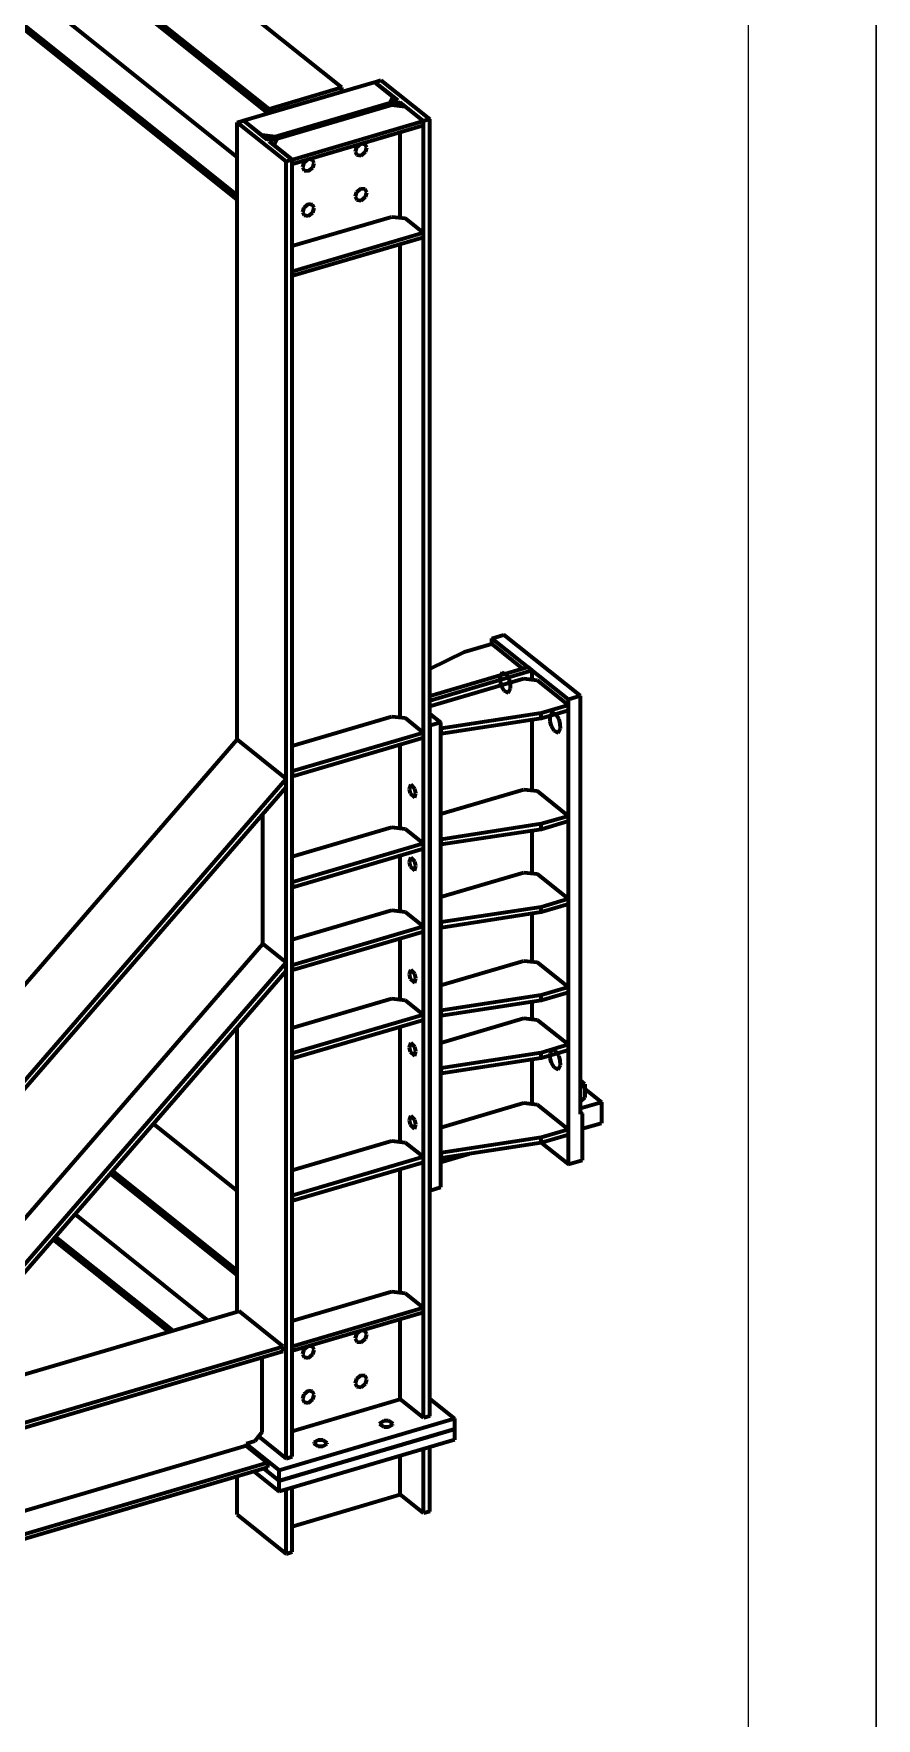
# Model space of a CAD drawing. Header units: millimetres. Extents: x 0 to 16820, y 0 to 11880.
# Drawn here: x 15507 to 16820, y 1997 to 4622 of the extents above; entities that cross this region are included whole.
import ezdxf

# ---------------------------------------------------------------- set-up
doc = ezdxf.new("R2010")
doc.units = ezdxf.units.MM
doc.linetypes.add('CENTER2', pattern=[7.14375, 4.7625, -0.79375, 0.79375, -0.79375])
doc.linetypes.add('XKITLINE00', pattern=[0])
for name, color, linetype, lineweight in [('CT3', 4, 'Continuous', 0), ('Drawing sheet', 3, 'Continuous', 0), ('FUROS', 7, 'Continuous', 0), ('LC1', 7, 'Continuous', 0), ('Other object type', 7, 'Continuous', 0)]:
    doc.layers.add(name, color=color, linetype=linetype, lineweight=lineweight)

# ---------------------------------------------------------------- blocks, each defined once
blk = doc.blocks.new('*A298')
at = {"layer": 'CT3', "color": 4, "linetype": 'Continuous', "lineweight": 100}
for p, q in [((813.86, 181.75), (806.2, 179.5)), ((814.18, 181.49), (806.2, 179.14)), ((814.18, 181.49), (813.86, 181.75)), ((814.18, 180.79), (814.18, 181.49)), ((814.18, 172.15), (814.18, 177.65)), ((814.18, 165.69), (814.18, 169.02)), ((814.18, 158.82), (814.18, 162.55)), ((814.18, 154.34), (814.18, 155.68)), ((814.18, 147.73), (814.18, 151.2)), ((807.05, 143.19), (809.26, 143.84))]:
    blk.add_line(p, q, dxfattribs=at)
blk = doc.blocks.new('*A299')
at = {"layer": 'CT3', "color": 4, "linetype": 'Continuous', "lineweight": 100}
for p, q in [((806.2, 178.12), (807.05, 177.44)), ((806.24, 177.21), (806.2, 177.24)), ((807.05, 177.44), (806.24, 177.21)), ((806.24, 141), (806.24, 177.21)), ((807.05, 141.24), (807.05, 177.44)), ((806.2, 141.03), (806.24, 141)), ((806.24, 141), (807.05, 141.24))]:
    blk.add_line(p, q, dxfattribs=at)
blk = doc.blocks.new('*A300')
at = {"layer": 'CT3', "color": 4, "linetype": 'Continuous', "lineweight": 100}
for p, q in [((811.04, 184), (811.98, 184.28)), ((811.04, 183.57), (811.04, 184)), ((817.01, 179.24), (811.04, 184)), ((817.94, 179.51), (811.98, 184.28)), ((817.94, 179.51), (817.01, 179.24)), ((817.01, 143.03), (817.01, 179.24)), ((817.94, 146.93), (817.94, 179.51)), ((817.94, 147.09), (818.09, 146.98)), ((818.09, 146.98), (817.94, 146.93)), ((818.09, 143.35), (818.09, 146.98)), ((814.9, 144.71), (817.01, 143.03)), ((817.01, 143.03), (818.09, 143.35))]:
    blk.add_line(p, q, dxfattribs=at)
blk = doc.blocks.new('*A302')
at = {"layer": 'FUROS', "color": 3, "linetype": 'CENTER2', "lineweight": 100}
for p, q in [((812.19, 181.16), (811.84, 181.34)), ((812.38, 180.81), (812.19, 181.16)), ((812.31, 179.76), (812.5, 180.1)), ((812.48, 180.46), (812.38, 180.81)), ((812.5, 180.1), (812.48, 180.46))]:
    blk.add_line(p, q, dxfattribs=at)
blk = doc.blocks.new('*A303')
at = {"layer": 'FUROS', "color": 3, "linetype": 'CENTER2', "lineweight": 100}
for p, q in [((811.84, 181.34), (811.65, 181)), ((811.65, 181), (811.67, 180.64)), ((811.67, 180.64), (811.77, 180.29)), ((811.77, 180.29), (811.97, 179.94)), ((811.97, 179.94), (812.31, 179.76))]:
    blk.add_line(p, q, dxfattribs=at)
blk = doc.blocks.new('*A304')
at = {"layer": 'FUROS', "color": 3, "linetype": 'CENTER2', "lineweight": 100}
for p, q in [((816.08, 178.05), (815.73, 178.23)), ((816.27, 177.7), (816.08, 178.05)), ((816.37, 177.35), (816.27, 177.7)), ((816.39, 176.99), (816.37, 177.35)), ((816.2, 176.65), (816.39, 176.99))]:
    blk.add_line(p, q, dxfattribs=at)
blk = doc.blocks.new('*A305')
at = {"layer": 'FUROS', "color": 3, "linetype": 'CENTER2', "lineweight": 100}
for p, q in [((815.73, 178.23), (815.55, 177.9)), ((815.55, 177.9), (815.56, 177.53)), ((815.56, 177.53), (815.66, 177.19)), ((815.66, 177.19), (815.86, 176.83)), ((815.86, 176.83), (816.2, 176.65))]:
    blk.add_line(p, q, dxfattribs=at)
blk = doc.blocks.new('*A306')
at = {"layer": 'FUROS', "color": 3, "linetype": 'CENTER2', "lineweight": 100}
for p, q in [((816.08, 151.81), (815.73, 152)), ((816.27, 151.46), (816.08, 151.81)), ((816.37, 151.11), (816.27, 151.46)), ((816.39, 150.75), (816.37, 151.11)), ((816.2, 150.41), (816.39, 150.75))]:
    blk.add_line(p, q, dxfattribs=at)
blk = doc.blocks.new('*A307')
at = {"layer": 'FUROS', "color": 3, "linetype": 'CENTER2', "lineweight": 100}
for p, q in [((815.73, 152), (815.55, 151.66)), ((815.55, 151.66), (815.56, 151.29)), ((815.56, 151.29), (815.66, 150.95)), ((815.66, 150.95), (815.86, 150.59)), ((815.86, 150.59), (816.2, 150.41))]:
    blk.add_line(p, q, dxfattribs=at)
blk = doc.blocks.new('*A301')
at = {"layer": 'FUROS', "lineweight": 0}
for name in ['*A303', '*A302', '*A305', '*A304', '*A307', '*A306']:
    blk.add_blockref(name, (0, 0), dxfattribs=at)
blk = doc.blocks.new('*A308')
at = {"layer": 'CT3', "color": 4, "linetype": 'Continuous', "lineweight": 100}
for p, q in [((806.2, 178.71), (813.54, 180.87)), ((813.54, 180.87), (814.57, 180.74)), ((814.57, 180.74), (817.01, 178.8)), ((817.01, 178.8), (814.87, 178.17)), ((817.01, 178.39), (817.01, 178.8)), ((814.87, 178.17), (807.09, 176.98)), ((814.87, 177.76), (807.09, 176.56)), ((817.01, 178.39), (814.87, 177.76)), ((814.87, 177.76), (814.87, 178.17)), ((807.09, 176.98), (807.05, 177.01)), ((807.05, 176.59), (807.09, 176.56)), ((807.09, 176.56), (807.09, 176.98))]:
    blk.add_line(p, q, dxfattribs=at)
blk = doc.blocks.new('*A309')
at = {"layer": 'CT3', "color": 4, "linetype": 'Continuous', "lineweight": 100}
for p, q in [((801.91, 227.34), (802.39, 227.48)), ((801.91, 227.32), (801.91, 227.34)), ((803.73, 225.89), (801.91, 227.34)), ((802.39, 227.48), (806.2, 224.44)), ((793.49, 222.87), (803.73, 225.89)), ((803.9, 225.75), (793.66, 222.74)), ((803.9, 225.48), (803.9, 225.75)), ((805.72, 224.3), (803.9, 225.75)), ((806.2, 224.44), (805.72, 224.3)), ((806.2, 123.42), (806.2, 224.44)), ((791.19, 224.19), (791.67, 224.33)), ((791.19, 176.11), (791.19, 224.19)), ((795, 221.14), (791.19, 224.19)), ((791.67, 224.33), (793.49, 222.87)), ((803.9, 216.77), (803.9, 223.41)), ((805.72, 123.28), (805.72, 224.3)), ((793.66, 222.74), (795.48, 221.28)), ((795.48, 221.28), (795, 221.14)), ((795, 120.12), (795, 221.14)), ((795.48, 120.26), (795.48, 221.28)), ((803.9, 177.84), (803.9, 214.71)), ((803.9, 169.2), (803.9, 175.71)), ((803.9, 162.74), (803.9, 167.07)), ((803.9, 155.87), (803.9, 160.61)), ((791.19, 131.54), (791.19, 153.71)), ((803.9, 144.78), (803.9, 153.74)), ((803.9, 133.03), (803.9, 142.65)), ((803.9, 124.73), (803.9, 130.96)), ((795.48, 122.25), (803.9, 124.73)), ((805.72, 123.28), (803.9, 124.73)), ((806.2, 123.42), (805.72, 123.28)), ((792.85, 121.84), (795, 120.12)), ((795, 120.12), (795.48, 120.26))]:
    blk.add_line(p, q, dxfattribs=at)
blk = doc.blocks.new('*A310')
at = {"layer": 'CT3', "color": 4, "linetype": 'Continuous', "lineweight": 100}
for p, q in [((770.19, 151.9), (791.19, 176.11)), ((795, 173.06), (791.19, 176.11)), ((757.01, 128.63), (795, 172.42)), ((767.7, 141.59), (795, 173.06)), ((795, 172.42), (795, 173.06)), ((793.18, 160.2), (793.18, 170.32)), ((767.7, 130.83), (793.18, 160.2)), ((795, 158.74), (793.18, 160.2)), ((767.7, 127.27), (795, 158.74)), ((767.73, 126.67), (795, 158.1)), ((795, 158.1), (795, 158.74)), ((756.53, 128.72), (767.68, 141.57)), ((752.72, 131.76), (760.05, 140.21)), ((752.72, 131.76), (756.53, 128.72)), ((756.53, 128.72), (757.01, 128.63)), ((757.85, 129.6), (765.43, 128.21)), ((765.43, 128.21), (765.8, 128.63)), ((767.25, 126.76), (765.43, 128.21)), ((767.25, 126.76), (767.7, 127.27)), ((767.73, 126.67), (767.25, 126.76))]:
    blk.add_line(p, q, dxfattribs=at)
blk = doc.blocks.new('*A357')
at = {"layer": 'FUROS', "color": 3, "linetype": 'CENTER2', "lineweight": 100}
for p, q in [((796.72, 128.87), (796.38, 128.6)), ((797.06, 128.83), (796.72, 128.87)), ((796.38, 128.6), (796.28, 128.25)), ((796.28, 128.25), (796.4, 128.01))]:
    blk.add_line(p, q, dxfattribs=at)
blk = doc.blocks.new('*A358')
at = {"layer": 'FUROS', "color": 3, "linetype": 'CENTER2', "lineweight": 100}
for p, q in [((797.18, 128.58), (797.06, 128.83)), ((796.4, 128.01), (796.74, 127.96)), ((796.74, 127.96), (797.08, 128.23)), ((797.08, 128.23), (797.18, 128.58))]:
    blk.add_line(p, q, dxfattribs=at)
blk = doc.blocks.new('*A359')
at = {"layer": 'FUROS', "color": 3, "linetype": 'CENTER2', "lineweight": 100}
for p, q in [((796.38, 125.1), (796.28, 124.76)), ((796.28, 124.76), (796.4, 124.51)), ((796.72, 125.38), (796.38, 125.1)), ((797.06, 125.33), (796.72, 125.38))]:
    blk.add_line(p, q, dxfattribs=at)
blk = doc.blocks.new('*A360')
at = {"layer": 'FUROS', "color": 3, "linetype": 'CENTER2', "lineweight": 100}
for p, q in [((796.74, 124.46), (797.08, 124.74)), ((797.18, 125.08), (797.06, 125.33)), ((797.08, 124.74), (797.18, 125.08)), ((796.4, 124.51), (796.74, 124.46))]:
    blk.add_line(p, q, dxfattribs=at)
blk = doc.blocks.new('*A356')
at = {"layer": 'FUROS', "lineweight": 0}
for name in ['*A357', '*A358', '*A359', '*A360']:
    blk.add_blockref(name, (0, 0), dxfattribs=at)
blk = doc.blocks.new('*A362')
at = {"layer": 'FUROS', "color": 3, "linetype": 'CENTER2', "lineweight": 100}
for p, q in [((800.83, 130.08), (800.48, 129.81)), ((801.16, 130.03), (800.83, 130.08)), ((800.48, 129.81), (800.39, 129.46)), ((800.39, 129.46), (800.51, 129.21))]:
    blk.add_line(p, q, dxfattribs=at)
blk = doc.blocks.new('*A363')
at = {"layer": 'FUROS', "color": 3, "linetype": 'CENTER2', "lineweight": 100}
for p, q in [((801.28, 129.79), (801.16, 130.03)), ((800.51, 129.21), (800.84, 129.17)), ((800.84, 129.17), (801.19, 129.44)), ((801.19, 129.44), (801.28, 129.79))]:
    blk.add_line(p, q, dxfattribs=at)
blk = doc.blocks.new('*A364')
at = {"layer": 'FUROS', "color": 3, "linetype": 'CENTER2', "lineweight": 100}
for p, q in [((800.48, 126.31), (800.39, 125.96)), ((800.83, 126.58), (800.48, 126.31)), ((801.16, 126.54), (800.83, 126.58)), ((800.39, 125.96), (800.51, 125.72))]:
    blk.add_line(p, q, dxfattribs=at)
blk = doc.blocks.new('*A365')
at = {"layer": 'FUROS', "color": 3, "linetype": 'CENTER2', "lineweight": 100}
for p, q in [((801.28, 126.29), (801.16, 126.54)), ((801.19, 125.94), (801.28, 126.29)), ((800.51, 125.72), (800.84, 125.67)), ((800.84, 125.67), (801.19, 125.94))]:
    blk.add_line(p, q, dxfattribs=at)
blk = doc.blocks.new('*A361')
at = {"layer": 'FUROS', "lineweight": 0}
for name in ['*A362', '*A363', '*A364', '*A365']:
    blk.add_blockref(name, (0, 0), dxfattribs=at)
blk = doc.blocks.new('*A366')
at = {"layer": 'CT3', "color": 4, "linetype": 'Continuous', "lineweight": 100}
for p, q in [((795.48, 142.58), (803.24, 144.86)), ((803.24, 144.86), (804.27, 144.74)), ((804.27, 144.74), (805.7, 143.6)), ((805.7, 143.6), (795.5, 140.6)), ((805.7, 143.18), (795.5, 140.18)), ((805.7, 143.18), (805.7, 143.6)), ((795.5, 140.6), (795.48, 140.61)), ((795.5, 140.18), (795.5, 140.6)), ((795.5, 140.18), (795.48, 140.2))]:
    blk.add_line(p, q, dxfattribs=at)
blk = doc.blocks.new('*A368')
at = {"layer": 'CT3', "color": 4, "linetype": 'Continuous', "lineweight": 100}
for p, q in [((795.48, 214.57), (803.24, 216.85)), ((803.24, 216.85), (804.27, 216.73)), ((804.27, 216.73), (805.7, 215.59)), ((805.7, 215.59), (795.5, 212.59)), ((805.7, 215.24), (795.5, 212.24)), ((805.7, 215.24), (805.7, 215.59)), ((795.5, 212.59), (795.48, 212.6)), ((795.5, 212.24), (795.48, 212.25)), ((795.5, 212.24), (795.5, 212.59))]:
    blk.add_line(p, q, dxfattribs=at)
blk = doc.blocks.new('*A370')
at = {"layer": 'FUROS', "color": 3, "linetype": 'CENTER2', "lineweight": 100}
for p, q in [((800.48, 222.25), (800.39, 221.91)), ((800.39, 221.91), (800.51, 221.66)), ((800.83, 222.53), (800.48, 222.25)), ((801.16, 222.48), (800.83, 222.53))]:
    blk.add_line(p, q, dxfattribs=at)
blk = doc.blocks.new('*A371')
at = {"layer": 'FUROS', "color": 3, "linetype": 'CENTER2', "lineweight": 100}
for p, q in [((800.84, 221.61), (801.19, 221.89)), ((801.28, 222.23), (801.16, 222.48)), ((801.19, 221.89), (801.28, 222.23)), ((800.51, 221.66), (800.84, 221.61))]:
    blk.add_line(p, q, dxfattribs=at)
blk = doc.blocks.new('*A372')
at = {"layer": 'FUROS', "color": 3, "linetype": 'CENTER2', "lineweight": 100}
for p, q in [((800.48, 218.75), (800.39, 218.41)), ((800.39, 218.41), (800.51, 218.16)), ((800.83, 219.03), (800.48, 218.75)), ((801.16, 218.98), (800.83, 219.03))]:
    blk.add_line(p, q, dxfattribs=at)
blk = doc.blocks.new('*A373')
at = {"layer": 'FUROS', "color": 3, "linetype": 'CENTER2', "lineweight": 100}
for p, q in [((800.51, 218.16), (800.84, 218.12)), ((800.84, 218.12), (801.19, 218.39)), ((801.28, 218.73), (801.16, 218.98)), ((801.19, 218.39), (801.28, 218.73))]:
    blk.add_line(p, q, dxfattribs=at)
blk = doc.blocks.new('*A369')
at = {"layer": 'FUROS', "lineweight": 0}
for name in ['*A370', '*A371', '*A372', '*A373']:
    blk.add_blockref(name, (0, 0), dxfattribs=at)
blk = doc.blocks.new('*A375')
at = {"layer": 'FUROS', "color": 3, "linetype": 'CENTER2', "lineweight": 100}
for p, q in [((796.38, 221.05), (796.28, 220.7)), ((796.28, 220.7), (796.4, 220.45)), ((796.72, 221.32), (796.38, 221.05)), ((797.06, 221.27), (796.72, 221.32))]:
    blk.add_line(p, q, dxfattribs=at)
blk = doc.blocks.new('*A376')
at = {"layer": 'FUROS', "color": 3, "linetype": 'CENTER2', "lineweight": 100}
for p, q in [((796.74, 220.41), (797.08, 220.68)), ((797.18, 221.03), (797.06, 221.27)), ((797.08, 220.68), (797.18, 221.03)), ((796.4, 220.45), (796.74, 220.41))]:
    blk.add_line(p, q, dxfattribs=at)
blk = doc.blocks.new('*A377')
at = {"layer": 'FUROS', "color": 3, "linetype": 'CENTER2', "lineweight": 100}
for p, q in [((796.38, 217.55), (796.28, 217.2)), ((796.28, 217.2), (796.4, 216.96)), ((796.72, 217.82), (796.38, 217.55)), ((797.06, 217.78), (796.72, 217.82))]:
    blk.add_line(p, q, dxfattribs=at)
blk = doc.blocks.new('*A378')
at = {"layer": 'FUROS', "color": 3, "linetype": 'CENTER2', "lineweight": 100}
for p, q in [((796.4, 216.96), (796.74, 216.91)), ((796.74, 216.91), (797.08, 217.18)), ((797.18, 217.53), (797.06, 217.78)), ((797.08, 217.18), (797.18, 217.53))]:
    blk.add_line(p, q, dxfattribs=at)
blk = doc.blocks.new('*A374')
at = {"layer": 'FUROS', "lineweight": 0}
for name in ['*A375', '*A376', '*A377', '*A378']:
    blk.add_blockref(name, (0, 0), dxfattribs=at)
blk = doc.blocks.new('*A379')
at = {"layer": 'CT3', "color": 4, "linetype": 'Continuous', "lineweight": 100}
for p, q in [((795.48, 175.64), (803.24, 177.92)), ((803.24, 177.92), (804.27, 177.8)), ((804.27, 177.8), (805.7, 176.65)), ((805.7, 176.65), (795.5, 173.65)), ((805.7, 176.24), (795.5, 173.24)), ((805.7, 176.24), (805.7, 176.65)), ((795.5, 173.65), (795.48, 173.67)), ((795.5, 173.24), (795.48, 173.25)), ((795.5, 173.24), (795.5, 173.65))]:
    blk.add_line(p, q, dxfattribs=at)
blk = doc.blocks.new('*A380')
at = {"layer": 'CT3', "color": 4, "linetype": 'Continuous', "lineweight": 100}
for p, q in [((767.73, 124.64), (791.33, 131.58)), ((794.78, 128.83), (791.33, 131.58)), ((767.73, 120.87), (794.78, 128.83)), ((794.78, 128.46), (794.78, 128.83)), ((767.73, 120.5), (794.78, 128.46)), ((793.13, 122.2), (793.13, 127.97)), ((793.13, 122.2), (792.55, 121.45)), ((791.89, 121.1), (767.73, 113.99)), ((792.55, 121.45), (791.89, 121.25)), ((791.89, 121.25), (791.89, 121.1)), ((791.89, 121.1), (793.54, 119.78)), ((793.54, 119.78), (768.89, 112.53)), ((793.54, 119.78), (793.54, 119.41)), ((793.54, 119.41), (769.23, 112.26))]:
    blk.add_line(p, q, dxfattribs=at)
blk = doc.blocks.new('*A382')
at = {"layer": 'FUROS', "color": 3, "linetype": 'CENTER2', "lineweight": 100}
for p, q in [((805.04, 172.29), (804.71, 172.61)), ((805, 171.6), (805.12, 171.95)), ((805.12, 171.95), (805.04, 172.29))]:
    blk.add_line(p, q, dxfattribs=at)
blk = doc.blocks.new('*A383')
at = {"layer": 'FUROS', "color": 3, "linetype": 'CENTER2', "lineweight": 100}
for p, q in [((804.71, 172.61), (804.58, 172.26)), ((804.58, 172.26), (804.67, 171.92)), ((804.67, 171.92), (805, 171.6))]:
    blk.add_line(p, q, dxfattribs=at)
blk = doc.blocks.new('*A384')
at = {"layer": 'FUROS', "color": 3, "linetype": 'CENTER2', "lineweight": 100}
for p, q in [((805.04, 166.61), (804.71, 166.92)), ((805, 165.92), (805.12, 166.27)), ((805.12, 166.27), (805.04, 166.61))]:
    blk.add_line(p, q, dxfattribs=at)
blk = doc.blocks.new('*A385')
at = {"layer": 'FUROS', "color": 3, "linetype": 'CENTER2', "lineweight": 100}
for p, q in [((804.71, 166.92), (804.58, 166.57)), ((804.58, 166.57), (804.67, 166.23)), ((804.67, 166.23), (805, 165.92))]:
    blk.add_line(p, q, dxfattribs=at)
blk = doc.blocks.new('*A386')
at = {"layer": 'FUROS', "color": 3, "linetype": 'CENTER2', "lineweight": 100}
for p, q in [((805.04, 157.86), (804.71, 158.18)), ((805, 157.17), (805.12, 157.52)), ((805.12, 157.52), (805.04, 157.86))]:
    blk.add_line(p, q, dxfattribs=at)
blk = doc.blocks.new('*A387')
at = {"layer": 'FUROS', "color": 3, "linetype": 'CENTER2', "lineweight": 100}
for p, q in [((804.71, 158.18), (804.58, 157.83)), ((804.58, 157.83), (804.67, 157.49)), ((804.67, 157.49), (805, 157.17))]:
    blk.add_line(p, q, dxfattribs=at)
blk = doc.blocks.new('*A388')
at = {"layer": 'FUROS', "color": 3, "linetype": 'CENTER2', "lineweight": 100}
for p, q in [((805.04, 152.18), (804.71, 152.49)), ((805, 151.49), (805.12, 151.83)), ((805.12, 151.83), (805.04, 152.18))]:
    blk.add_line(p, q, dxfattribs=at)
blk = doc.blocks.new('*A389')
at = {"layer": 'FUROS', "color": 3, "linetype": 'CENTER2', "lineweight": 100}
for p, q in [((804.71, 152.49), (804.58, 152.14)), ((804.58, 152.14), (804.67, 151.8)), ((804.67, 151.8), (805, 151.49))]:
    blk.add_line(p, q, dxfattribs=at)
blk = doc.blocks.new('*A390')
at = {"layer": 'FUROS', "color": 3, "linetype": 'CENTER2', "lineweight": 100}
for p, q in [((805.04, 146.49), (804.71, 146.81)), ((805, 145.8), (805.12, 146.15)), ((805.12, 146.15), (805.04, 146.49))]:
    blk.add_line(p, q, dxfattribs=at)
blk = doc.blocks.new('*A391')
at = {"layer": 'FUROS', "color": 3, "linetype": 'CENTER2', "lineweight": 100}
for p, q in [((804.71, 146.81), (804.58, 146.46)), ((804.58, 146.46), (804.67, 146.12)), ((804.67, 146.12), (805, 145.8))]:
    blk.add_line(p, q, dxfattribs=at)
blk = doc.blocks.new('*A381')
at = {"layer": 'FUROS', "lineweight": 0}
for name in ['*A383', '*A382', '*A385', '*A384', '*A387', '*A386', '*A389', '*A388', '*A391', '*A390']:
    blk.add_blockref(name, (0, 0), dxfattribs=at)
blk = doc.blocks.new('*A392')
at = {"layer": 'CT3', "color": 4, "linetype": 'Continuous', "lineweight": 100}
for p, q in [((805.72, 115.84), (805.72, 120.86)), ((806.2, 115.98), (806.2, 121.01)), ((803.9, 117.3), (803.9, 120.33)), ((791.19, 115.74), (791.19, 118.72)), ((795, 112.69), (795, 117.71)), ((795.48, 112.83), (795.48, 117.85)), ((795.48, 114.82), (803.9, 117.3)), ((805.72, 115.84), (803.9, 117.3)), ((791.19, 115.74), (795, 112.69)), ((806.2, 115.98), (805.72, 115.84)), ((795, 112.69), (795.48, 112.83))]:
    blk.add_line(p, q, dxfattribs=at)
blk = doc.blocks.new('*A393')
at = {"layer": 'CT3', "color": 4, "linetype": 'Continuous', "lineweight": 100}
for p, q in [((794.45, 118.38), (808.13, 122.4)), ((808.13, 122.4), (808.13, 121.57)), ((808.13, 121.57), (794.45, 117.55)), ((792.5, 119.11), (794.45, 117.55)), ((793.26, 119.33), (794.45, 118.38)), ((794.45, 117.55), (794.45, 118.38))]:
    blk.add_line(p, q, dxfattribs=at)
blk = doc.blocks.new('*A394')
at = {"layer": 'CT3', "color": 4, "linetype": 'Continuous', "lineweight": 100}
for p, q in [((806.2, 124.77), (808.13, 123.23)), ((794.45, 119.21), (808.13, 123.23)), ((808.13, 122.4), (794.45, 118.38)), ((808.13, 123.23), (808.13, 122.4)), ((791.89, 121.25), (794.45, 119.21)), ((793.26, 119.33), (794.45, 118.38)), ((794.45, 118.38), (794.45, 119.21))]:
    blk.add_line(p, q, dxfattribs=at)
blk = doc.blocks.new('*A395')
at = {"layer": 'CT3', "color": 4, "linetype": 'Continuous', "lineweight": 100}
for p, q in [((791.69, 224.34), (801.89, 227.34)), ((801.89, 227.34), (803.32, 226.19)), ((803.32, 226.19), (803.07, 225.69)), ((803.28, 225.75), (803.32, 225.84)), ((803.32, 225.84), (803.32, 226.19)), ((803.07, 225.69), (794.15, 223.07)), ((791.69, 224.31), (791.69, 224.34)), ((793.12, 223.19), (791.69, 224.34)), ((793.12, 223.17), (793.12, 223.19)), ((794.15, 223.07), (793.12, 223.19))]:
    blk.add_line(p, q, dxfattribs=at)
blk = doc.blocks.new('*A396')
at = {"layer": 'CT3', "color": 4, "linetype": 'Continuous', "lineweight": 100}
for p, q in [((794.32, 222.93), (803.24, 225.56)), ((803.24, 225.56), (804.27, 225.43)), ((804.27, 225.43), (805.7, 224.29)), ((805.7, 224.29), (795.5, 221.29)), ((805.7, 223.94), (795.5, 220.94)), ((805.7, 223.94), (805.7, 224.29)), ((794.07, 222.43), (794.32, 222.93)), ((794.07, 222.41), (794.07, 222.43)), ((795.5, 221.29), (794.07, 222.43)), ((795.5, 220.94), (795.48, 220.96)), ((795.5, 220.94), (795.5, 221.29))]:
    blk.add_line(p, q, dxfattribs=at)
blk = doc.blocks.new('*A397')
at = {"layer": 'CT3', "color": 4, "linetype": 'Continuous', "lineweight": 100}
for p, q in [((795.48, 130.83), (803.24, 133.11)), ((803.24, 133.11), (804.27, 132.99)), ((804.27, 132.99), (805.7, 131.84)), ((805.7, 131.84), (795.5, 128.84)), ((805.7, 131.49), (795.5, 128.49)), ((805.7, 131.49), (805.7, 131.84)), ((795.5, 128.84), (795.48, 128.86)), ((795.5, 128.49), (795.5, 128.84)), ((795.5, 128.49), (795.48, 128.51))]:
    blk.add_line(p, q, dxfattribs=at)
blk = doc.blocks.new('*A398')
at = {"layer": 'CT3', "color": 4, "linetype": 'Continuous', "lineweight": 100}
for p, q in [((795.48, 160.54), (803.24, 162.82)), ((803.24, 162.82), (804.27, 162.7)), ((805.7, 161.55), (795.5, 158.55)), ((804.27, 162.7), (805.7, 161.55)), ((805.7, 161.14), (805.7, 161.55)), ((805.7, 161.14), (795.5, 158.14)), ((795.5, 158.55), (795.48, 158.57)), ((795.5, 158.14), (795.48, 158.16)), ((795.5, 158.14), (795.5, 158.55))]:
    blk.add_line(p, q, dxfattribs=at)
blk = doc.blocks.new('*A399')
at = {"layer": 'CT3', "color": 4, "linetype": 'Continuous', "lineweight": 100}
for p, q in [((795.48, 153.66), (803.24, 155.95)), ((803.24, 155.95), (804.27, 155.82)), ((804.27, 155.82), (805.7, 154.68)), ((805.7, 154.68), (795.5, 151.68)), ((805.7, 154.27), (795.5, 151.26)), ((805.7, 154.27), (805.7, 154.68)), ((795.5, 151.68), (795.48, 151.7)), ((795.5, 151.26), (795.48, 151.28)), ((795.5, 151.26), (795.5, 151.68))]:
    blk.add_line(p, q, dxfattribs=at)
blk = doc.blocks.new('*A400')
at = {"layer": 'CT3', "color": 4, "linetype": 'Continuous', "lineweight": 100}
for p, q in [((795.48, 167), (803.24, 169.28)), ((805.7, 168.02), (795.5, 165.02)), ((803.24, 169.28), (804.27, 169.16)), ((804.27, 169.16), (805.7, 168.02)), ((805.7, 167.6), (805.7, 168.02)), ((805.7, 167.6), (795.5, 164.6)), ((795.5, 165.02), (795.48, 165.03)), ((795.5, 164.6), (795.48, 164.62)), ((795.5, 164.6), (795.5, 165.02))]:
    blk.add_line(p, q, dxfattribs=at)
blk = doc.blocks.new('*A403')
at = {"layer": 'CT3', "color": 4, "linetype": 'Continuous', "lineweight": 100}
for p, q in [((748.76, 261.1), (754.44, 262.78)), ((799.35, 226.9), (754.44, 262.78)), ((793.67, 225.22), (748.76, 261.1)), ((748.76, 260.74), (748.76, 261.1)), ((793.61, 224.9), (748.76, 260.74)), ((749.66, 255.18), (749.66, 260.02)), ((751.22, 253.93), (749.66, 255.18)), ((751.32, 253.82), (751.22, 253.93)), ((751.4, 253.66), (751.32, 253.82)), ((751.46, 253.47), (751.4, 253.66)), ((751.48, 253.29), (751.46, 253.47)), ((751.48, 253.22), (751.48, 253.29)), ((748.76, 252.42), (751.48, 253.22)), ((748.76, 252.05), (748.76, 252.42)), ((748.76, 252.42), (791.19, 218.52)), ((791.19, 218.15), (748.76, 252.05)), ((751.48, 253.22), (791.19, 221.49)), ((799.35, 226.9), (793.67, 225.22)), ((799.35, 226.59), (799.35, 226.9)), ((793.67, 224.92), (793.67, 225.22))]:
    blk.add_line(p, q, dxfattribs=at)
blk = doc.blocks.new('*A411')
at = {"layer": 'CT3', "color": 4, "linetype": 'Continuous', "lineweight": 100}
for p, q in [((748.76, 168.66), (754.44, 170.33)), ((754.44, 170.33), (773.19, 155.35)), ((748.76, 168.66), (766.14, 154.77)), ((748.76, 168.29), (748.76, 168.66)), ((748.76, 168.29), (765.85, 154.63)), ((749.66, 162.73), (749.66, 167.57)), ((751.86, 160.97), (749.66, 162.73)), ((749.41, 159.45), (752.12, 160.25)), ((751.96, 160.86), (751.86, 160.97)), ((752.05, 160.69), (751.96, 160.86)), ((752.1, 160.51), (752.05, 160.69)), ((752.12, 160.32), (752.1, 160.51)), ((752.12, 160.25), (752.12, 160.32)), ((752.12, 160.25), (761.66, 152.64)), ((749.41, 159.09), (749.41, 159.45)), ((749.41, 159.45), (759.32, 151.53)), ((749.41, 159.09), (759.03, 151.39)), ((784.66, 146.19), (791.19, 140.97)), ((781.29, 142.3), (791.19, 134.39)), ((781.48, 142.51), (791.19, 134.76)), ((778.55, 139.14), (788.9, 130.87)), ((776.84, 137.17), (785.85, 129.97)), ((777.03, 137.39), (786.18, 130.07))]:
    blk.add_line(p, q, dxfattribs=at)
blk = doc.blocks.new('*A452')
at = {"layer": 'CT3', "color": 4, "linetype": 'Continuous', "lineweight": 100}
for p, q in [((807.05, 170.32), (813.54, 172.23)), ((813.54, 172.23), (814.57, 172.11)), ((814.57, 172.11), (817.01, 170.16)), ((814.87, 169.54), (807.09, 168.34)), ((817.01, 170.16), (814.87, 169.54)), ((817.01, 169.75), (814.87, 169.12)), ((814.87, 169.12), (814.87, 169.54)), ((817.01, 169.75), (817.01, 170.16)), ((807.09, 168.34), (807.05, 168.37)), ((814.87, 169.12), (807.09, 167.93)), ((807.09, 167.93), (807.09, 168.34)), ((807.05, 167.96), (807.09, 167.93))]:
    blk.add_line(p, q, dxfattribs=at)
blk = doc.blocks.new('*A453')
at = {"layer": 'CT3', "color": 4, "linetype": 'Continuous', "lineweight": 100}
for p, q in [((807.05, 152.5), (813.54, 154.41)), ((813.54, 154.41), (814.57, 154.29)), ((814.57, 154.29), (817.01, 152.35)), ((817.01, 152.35), (814.87, 151.72)), ((817.01, 151.93), (817.01, 152.35)), ((814.87, 151.72), (807.09, 150.52)), ((814.87, 151.3), (807.09, 150.11)), ((817.01, 151.93), (814.87, 151.3)), ((814.87, 151.3), (814.87, 151.72)), ((807.09, 150.52), (807.05, 150.55)), ((807.05, 150.14), (807.09, 150.11)), ((807.09, 150.11), (807.09, 150.52))]:
    blk.add_line(p, q, dxfattribs=at)
blk = doc.blocks.new('*A454')
at = {"layer": 'CT3', "color": 4, "linetype": 'Continuous', "lineweight": 100}
for p, q in [((807.05, 156.99), (813.54, 158.89)), ((813.54, 158.89), (814.57, 158.77)), ((814.57, 158.77), (817.01, 156.83)), ((814.87, 156.2), (807.09, 155.01)), ((817.01, 156.83), (814.87, 156.2)), ((817.01, 156.41), (814.87, 155.78)), ((814.87, 155.78), (814.87, 156.2)), ((817.01, 156.41), (817.01, 156.83)), ((807.09, 155.01), (807.05, 155.04)), ((814.87, 155.78), (807.09, 154.59)), ((807.09, 154.59), (807.09, 155.01)), ((807.05, 154.62), (807.09, 154.59))]:
    blk.add_line(p, q, dxfattribs=at)
blk = doc.blocks.new('*A455')
at = {"layer": 'CT3', "color": 4, "linetype": 'Continuous', "lineweight": 100}
for p, q in [((807.05, 145.9), (813.54, 147.81)), ((813.54, 147.81), (814.57, 147.69)), ((814.57, 147.69), (817.01, 145.74)), ((817.01, 145.74), (814.87, 145.12)), ((817.01, 145.33), (817.01, 145.74)), ((814.87, 145.12), (807.09, 143.92)), ((814.87, 144.7), (807.09, 143.51)), ((817.01, 145.33), (814.87, 144.7)), ((814.87, 144.7), (814.87, 145.12)), ((807.09, 143.92), (807.05, 143.95)), ((807.05, 143.54), (807.09, 143.51)), ((807.09, 143.51), (807.09, 143.92))]:
    blk.add_line(p, q, dxfattribs=at)
blk = doc.blocks.new('*A456')
at = {"layer": 'CT3', "color": 4, "linetype": 'Continuous', "lineweight": 100}
for p, q in [((807.05, 163.86), (813.54, 165.77)), ((813.54, 165.77), (814.57, 165.65)), ((814.57, 165.65), (817.01, 163.7)), ((814.87, 163.07), (807.09, 161.88)), ((817.01, 163.7), (814.87, 163.07)), ((817.01, 163.29), (814.87, 162.66)), ((814.87, 162.66), (814.87, 163.07)), ((817.01, 163.29), (817.01, 163.7)), ((807.09, 161.88), (807.05, 161.91)), ((807.05, 161.49), (807.09, 161.46)), ((814.87, 162.66), (807.09, 161.46)), ((807.09, 161.46), (807.09, 161.88))]:
    blk.add_line(p, q, dxfattribs=at)
blk = doc.blocks.new('*A457')
at = {"layer": 'CT3', "color": 4, "linetype": 'Continuous', "lineweight": 100}
for p, q in [((818.28, 148.9), (819.57, 147.88)), ((817.94, 147.4), (819.57, 147.88)), ((819.57, 147.88), (819.57, 146.24)), ((818.09, 145.81), (819.57, 146.24))]:
    blk.add_line(p, q, dxfattribs=at)
blk = doc.blocks.new('*A458')
at = {"layer": 'CT3', "color": 4, "linetype": 'Continuous', "lineweight": 100}
for p, q in [((818.28, 149.27), (817.94, 149.55)), ((817.94, 148.97), (818.28, 149.27)), ((818.28, 149.27), (818.28, 148.22)), ((818.28, 148.22), (817.94, 147.92))]:
    blk.add_line(p, q, dxfattribs=at)
blk = doc.blocks.new('*A460')
at = {"layer": 'FUROS', "color": 3, "linetype": 'CENTER2', "lineweight": 100}
for p, q in [((802.29, 122.81), (802.64, 122.57)), ((802.64, 122.57), (802.99, 122.57)), ((802.99, 122.57), (803.33, 122.76)), ((803.33, 122.76), (803.34, 122.81))]:
    blk.add_line(p, q, dxfattribs=at)
blk = doc.blocks.new('*A461')
at = {"layer": 'FUROS', "color": 3, "linetype": 'CENTER2', "lineweight": 100}
for p, q in [((802.3, 122.85), (802.29, 122.81)), ((802.64, 123.04), (802.3, 122.85)), ((802.99, 123.04), (802.64, 123.04)), ((803.34, 122.81), (802.99, 123.04))]:
    blk.add_line(p, q, dxfattribs=at)
blk = doc.blocks.new('*A462')
at = {"layer": 'FUROS', "color": 3, "linetype": 'CENTER2', "lineweight": 100}
for p, q in [((797.16, 121.3), (797.51, 121.06)), ((797.51, 121.06), (797.86, 121.06)), ((797.86, 121.06), (798.2, 121.25)), ((798.2, 121.25), (798.21, 121.3))]:
    blk.add_line(p, q, dxfattribs=at)
blk = doc.blocks.new('*A463')
at = {"layer": 'FUROS', "color": 3, "linetype": 'CENTER2', "lineweight": 100}
for p, q in [((797.17, 121.35), (797.16, 121.3)), ((797.51, 121.54), (797.17, 121.35)), ((797.86, 121.54), (797.51, 121.54)), ((798.21, 121.3), (797.86, 121.54))]:
    blk.add_line(p, q, dxfattribs=at)
blk = doc.blocks.new('*A459')
at = {"layer": 'FUROS', "lineweight": 0}
for name in ['*A461', '*A460', '*A463', '*A462']:
    blk.add_blockref(name, (0, 0), dxfattribs=at)
blk = doc.blocks.new('*A464')
at = {"layer": 'CT3', "color": 4, "linetype": 'Continuous', "lineweight": 100}
for p, q in [((806.2, 181.63), (808.9, 182.94)), ((808.9, 182.94), (811.04, 183.57)), ((811.04, 183.57), (813.46, 181.63))]:
    blk.add_line(p, q, dxfattribs=at)
blk = doc.blocks.new('*A557')
at = {"layer": 'Drawing sheet', "color": 5, "linetype": 'XKITLINE00', "lineweight": 0}
blk.add_line((841, 0), (841, 594), dxfattribs=at)
blk = doc.blocks.new('*A566')
at = {"layer": 'Other object type', "color": 7, "linetype": 'XKITLINE00', "lineweight": 0}
blk.add_line((841, 594), (841, 0), dxfattribs=at)
at = {"layer": 'Other object type', "color": 6, "linetype": 'XKITLINE00', "lineweight": 0}
blk.add_line((831, 584), (831, 10), dxfattribs=at)

msp = doc.modelspace()

# ---------------------------------------------------------------- block references
at = {"lineweight": 0, "xscale": 20, "yscale": 20, "zscale": 20}
for name in ['*A557', '*A566', '*A403', '*A309', '*A395', '*A396', '*A368', '*A300', '*A464', '*A298', '*A308', '*A379', '*A299', '*A310', '*A452', '*A411', '*A400', '*A456', '*A398', '*A454', '*A399', '*A453', '*A458', '*A457', '*A455', '*A366', '*A397', '*A380', '*A394', '*A393', '*A392']:
    msp.add_blockref(name, (0, 0), dxfattribs=at)
at = {"layer": 'LC1', "lineweight": 0, "xscale": 20, "yscale": 20, "zscale": 20}
for name in ['*A369', '*A374', '*A301', '*A381', '*A361', '*A356', '*A459']:
    msp.add_blockref(name, (0, 0), dxfattribs=at)

doc.saveas('drawing.dxf')
